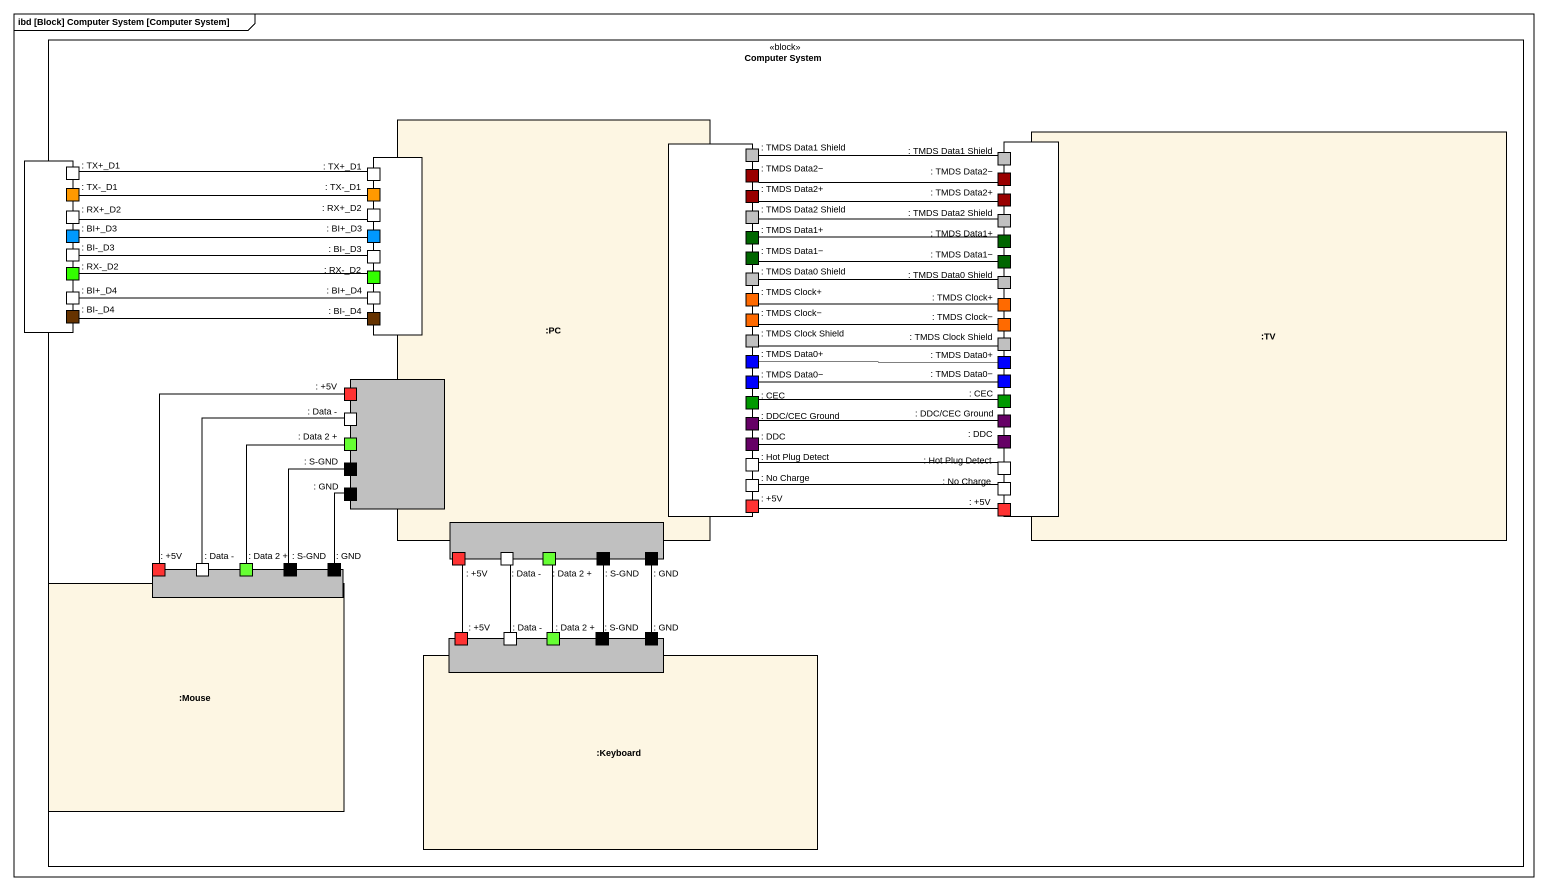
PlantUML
@startuml
mainframe ibd [Block] Computer System [Computer System]
rectangle "Computer System" as Computer_System <<block>> {
  rectangle ":PC" as PC {
    port " " as port2
    port " " as port3
    port " " as port5 #C0C0C0
    port " " as port6 #C0C0C0
  }
  rectangle ":TV" as TV {
    port " " as port4
  }
  port " " as port1
  port ": TX+_D1" as TX_D1 #FFFFFF
  port ": TX+_D1" as TX_D1_2 #FFFFFF
  port ": TMDS Data2−" as TMDS_Data2 #990000
  port ": TMDS Data1 Shield" as TMDS_Data1_Shield #C0C0C0
  port ": TMDS Data1 Shield" as TMDS_Data1_Shield_2 #C0C0C0
  port ": TX-_D1" as TX_D1_3 #FF9900
  port ": TX-_D1" as TX_D1_4 #FF9900
  port ": RX+_D2" as RX_D2 #FFFFFF
  port ": TMDS Data2+" as TMDS_Data2_2 #990000
  port ": TMDS Data2−" as TMDS_Data2_3 #990000
  port ": TMDS Data2+" as TMDS_Data2_4 #990000
  port ": BI+_D3" as BI_D3 #0099FF
  port ": RX+_D2" as RX_D2_2 #FFFFFF
  port ": BI+_D3" as BI_D3_2 #0099FF
  port ": TMDS Data1+" as TMDS_Data1 #006600
  port ": TMDS Data2 Shield" as TMDS_Data2_Shield #C0C0C0
  port ": TMDS Data2 Shield" as TMDS_Data2_Shield_2 #C0C0C0
  port ": TMDS Data1+" as TMDS_Data1_2 #006600
  port ": RX-_D2" as RX_D2_3 #33FF00
  port ": BI-_D3" as BI_D3_3 #FFFFFF
  port ": BI-_D3" as BI_D3_4 #FFFFFF
  port ": RX-_D2" as RX_D2_4 #33FF00
  port ": TMDS Data0 Shield" as TMDS_Data0_Shield #C0C0C0
  port ": TMDS Data1−" as TMDS_Data1_3 #006600
  port ": TMDS Data1−" as TMDS_Data1_4 #006600
  port ": TMDS Data0 Shield" as TMDS_Data0_Shield_2 #C0C0C0
  port ": BI-_D4" as BI_D4 #663300
  port ": BI+_D4" as BI_D4_2 #FFFFFF
  port ": BI+_D4" as BI_D4_3 #FFFFFF
  port ": BI-_D4" as BI_D4_4 #663300
  port ": TMDS Clock+" as TMDS_Clock #FF6A00
  port ": TMDS Clock−" as TMDS_Clock_2 #FF6A00
  port ": TMDS Clock−" as TMDS_Clock_3 #FF6A00
  port ": TMDS Clock+" as TMDS_Clock_4 #FF6A00
  port ": TMDS Data0+" as TMDS_Data0 #0000FF
  port ": TMDS Clock Shield" as TMDS_Clock_Shield #C0C0C0
  port ": TMDS Clock Shield" as TMDS_Clock_Shield_2 #C0C0C0
  port ": TMDS Data0+" as TMDS_Data0_2 #0000FF
  port ": +5V" as p5V #FF3333
  port ": TMDS Data0−" as TMDS_Data0_3 #0000FF
  port ": CEC" as CEC #009900
  port ": CEC" as CEC_2 #009900
  port ": TMDS Data0−" as TMDS_Data0_4 #0000FF
  port ": Data -" as Data #FFFFFF
  port ": Data 2 +" as Data_2 #66FF33
  port ": DDC" as DDC #660066
  port ": DDC/CEC Ground" as DDC_CEC_Ground #660066
  port ": DDC/CEC Ground" as DDC_CEC_Ground_2 #660066
  port ": DDC" as DDC_2 #660066
  port ": S-GND" as S_GND #000000
  port ": No Charge" as No_Charge #FFFFFF
  port ": Hot Plug Detect" as Hot_Plug_Detect #FFFFFF
  port ": Hot Plug Detect" as Hot_Plug_Detect_2 #FFFFFF
  port ": GND" as GND #000000
  port ": +5V" as p5V_2 #FF3333
  port ": No Charge" as No_Charge_2 #FFFFFF
  port ": +5V" as p5V_3 #FF3333
  port ": +5V" as p5V_4 #FF3333
  port ": Data -" as Data_3 #FFFFFF
  port ": Data 2 +" as Data_2_2 #66FF33
  port ": S-GND" as S_GND_2 #000000
  port ": GND" as GND_2 #000000
  rectangle ":Mouse" as Mouse {
    port " " as port7 #C0C0C0
  }
  port ": +5V" as p5V_5 #FF3333
  port ": Data -" as Data_4 #FFFFFF
  port ": Data 2 +" as Data_2_3 #66FF33
  port ": S-GND" as S_GND_3 #000000
  port ": GND" as GND_3 #000000
  port ": +5V" as p5V_6 #FF3333
  port ": Data -" as Data_5 #FFFFFF
  port ": Data 2 +" as Data_2_4 #66FF33
  port ": S-GND" as S_GND_4 #000000
  port ": GND" as GND_4 #000000
  rectangle ":Keyboard" as Keyboard {
    port " " as port8 #C0C0C0
  }
}
TX_D1 -right- TX_D1_2
TMDS_Data2 -right- TMDS_Data2_3
TMDS_Data1_Shield_2 -left- TMDS_Data1_Shield
TX_D1_3 -right- TX_D1_4
TMDS_Data2_2 -right- TMDS_Data2_4
BI_D3 -right- BI_D3_2
RX_D2_2 -right- RX_D2
TMDS_Data2_Shield_2 -left- TMDS_Data2_Shield
TMDS_Data1_2 -left- TMDS_Data1
RX_D2_3 -right- RX_D2_4
BI_D3_3 -right- BI_D3_4
TMDS_Data1_3 -right- TMDS_Data1_4
TMDS_Data0_Shield_2 -left- TMDS_Data0_Shield
BI_D4 -right- BI_D4_4
BI_D4_2 -right- BI_D4_3
TMDS_Clock -right- TMDS_Clock_4
TMDS_Clock_2 -right- TMDS_Clock_3
TMDS_Data0 -right- TMDS_Data0_2
TMDS_Clock_Shield -right- TMDS_Clock_Shield_2
TMDS_Data0_3 -right- TMDS_Data0_4
CEC_2 -left- CEC
DDC_CEC_Ground_2 -left- DDC_CEC_Ground
DDC_2 -left- DDC
No_Charge -right- No_Charge_2
Hot_Plug_Detect_2 -left- Hot_Plug_Detect
p5V_2 -right- p5V_3
p5V_5 -up- p5V
Data_4 -up- Data
Data_2_3 -up- Data_2
S_GND_3 -up- S_GND
GND_3 -up- GND
p5V_6 -up- p5V_4
Data_5 -up- Data_3
Data_2_4 -up- Data_2_2
S_GND_4 -up- S_GND_2
GND_4 -up- GND_2
@enduml
